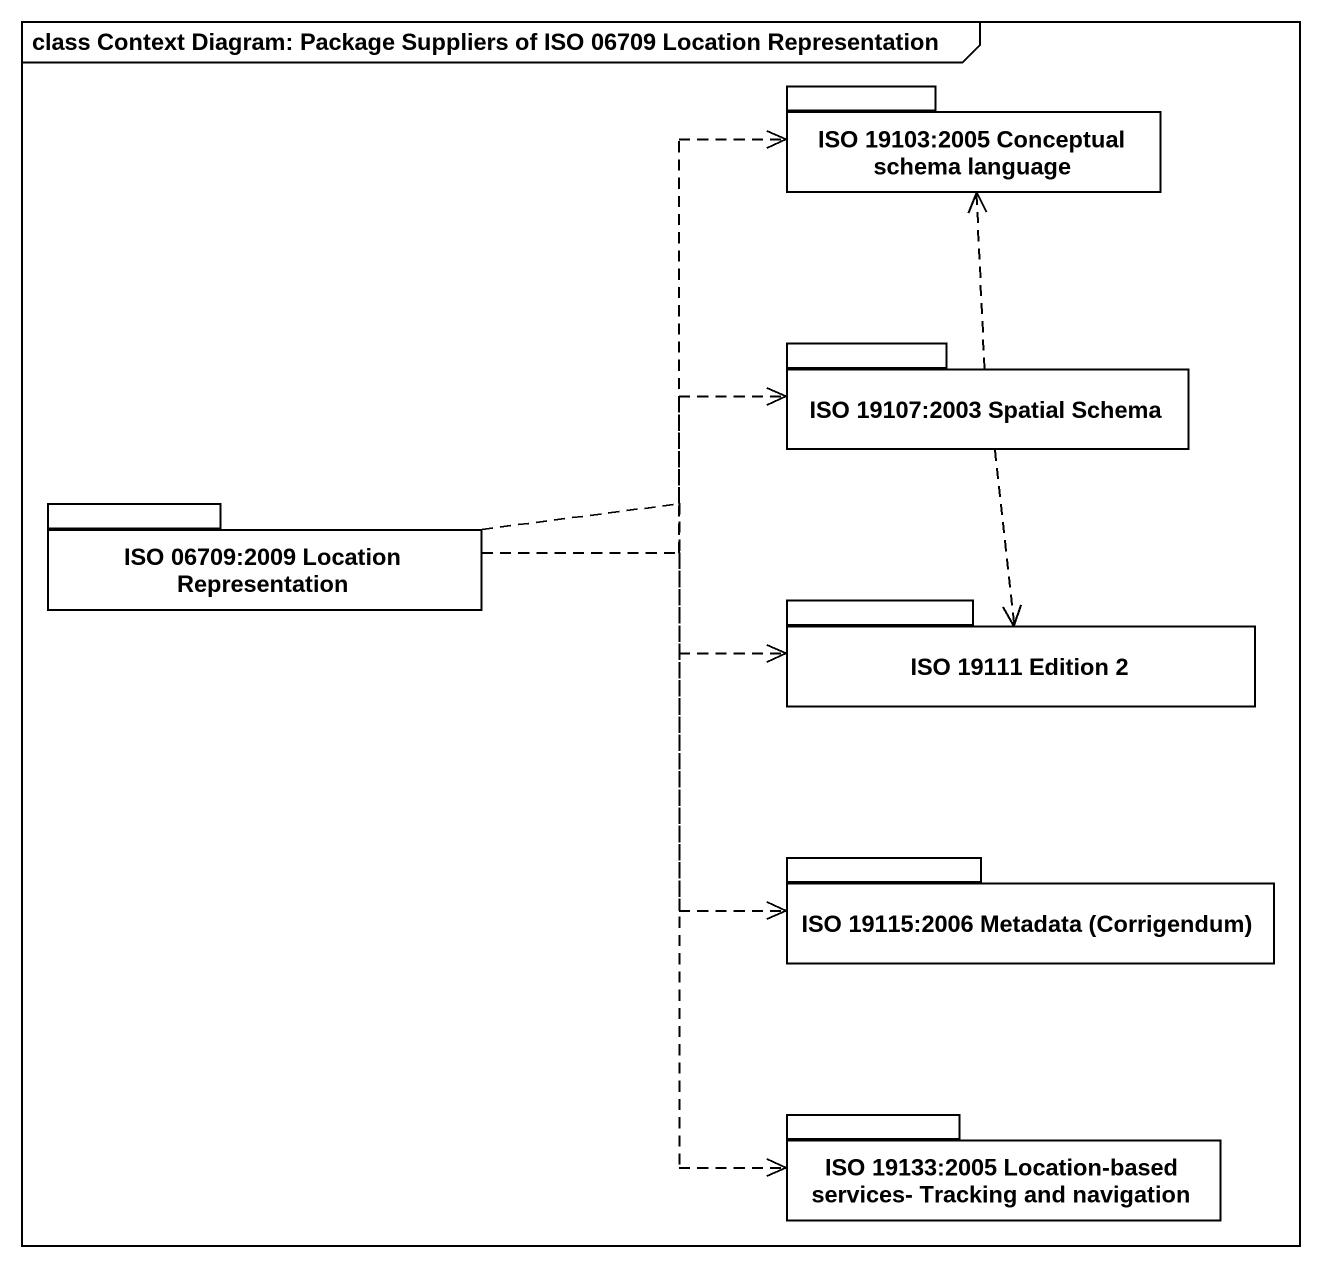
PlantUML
@startuml
mainframe class Context Diagram: Package Suppliers of ISO 06709 Location Representation
package "ISO 19103:2005 Conceptual schema language" as ISO_19103_2005_Conceptual {
}
package "ISO 19107:2003 Spatial Schema" as ISO_19107_2003_Spatial {
}
package "ISO 06709:2009 Location Representation" as ISO_06709_2009_Location {
}
package "ISO 19111 Edition 2" as ISO_19111_Edition_2 {
}
package "ISO 19115:2006 Metadata (Corrigendum)" as ISO_19115_2006_Metadata {
}
package "ISO 19133:2005 Location-based services- Tracking and navigation" as ISO_19133_2005_Location {
}
ISO_19107_2003_Spatial .up.> ISO_19103_2005_Conceptual
ISO_19107_2003_Spatial ..> ISO_19111_Edition_2
ISO_06709_2009_Location .right.> ISO_19103_2005_Conceptual
ISO_06709_2009_Location .right.> ISO_19107_2003_Spatial
ISO_06709_2009_Location .right.> ISO_19111_Edition_2
ISO_06709_2009_Location .right.> ISO_19115_2006_Metadata
ISO_06709_2009_Location ..> ISO_19133_2005_Location
@enduml
